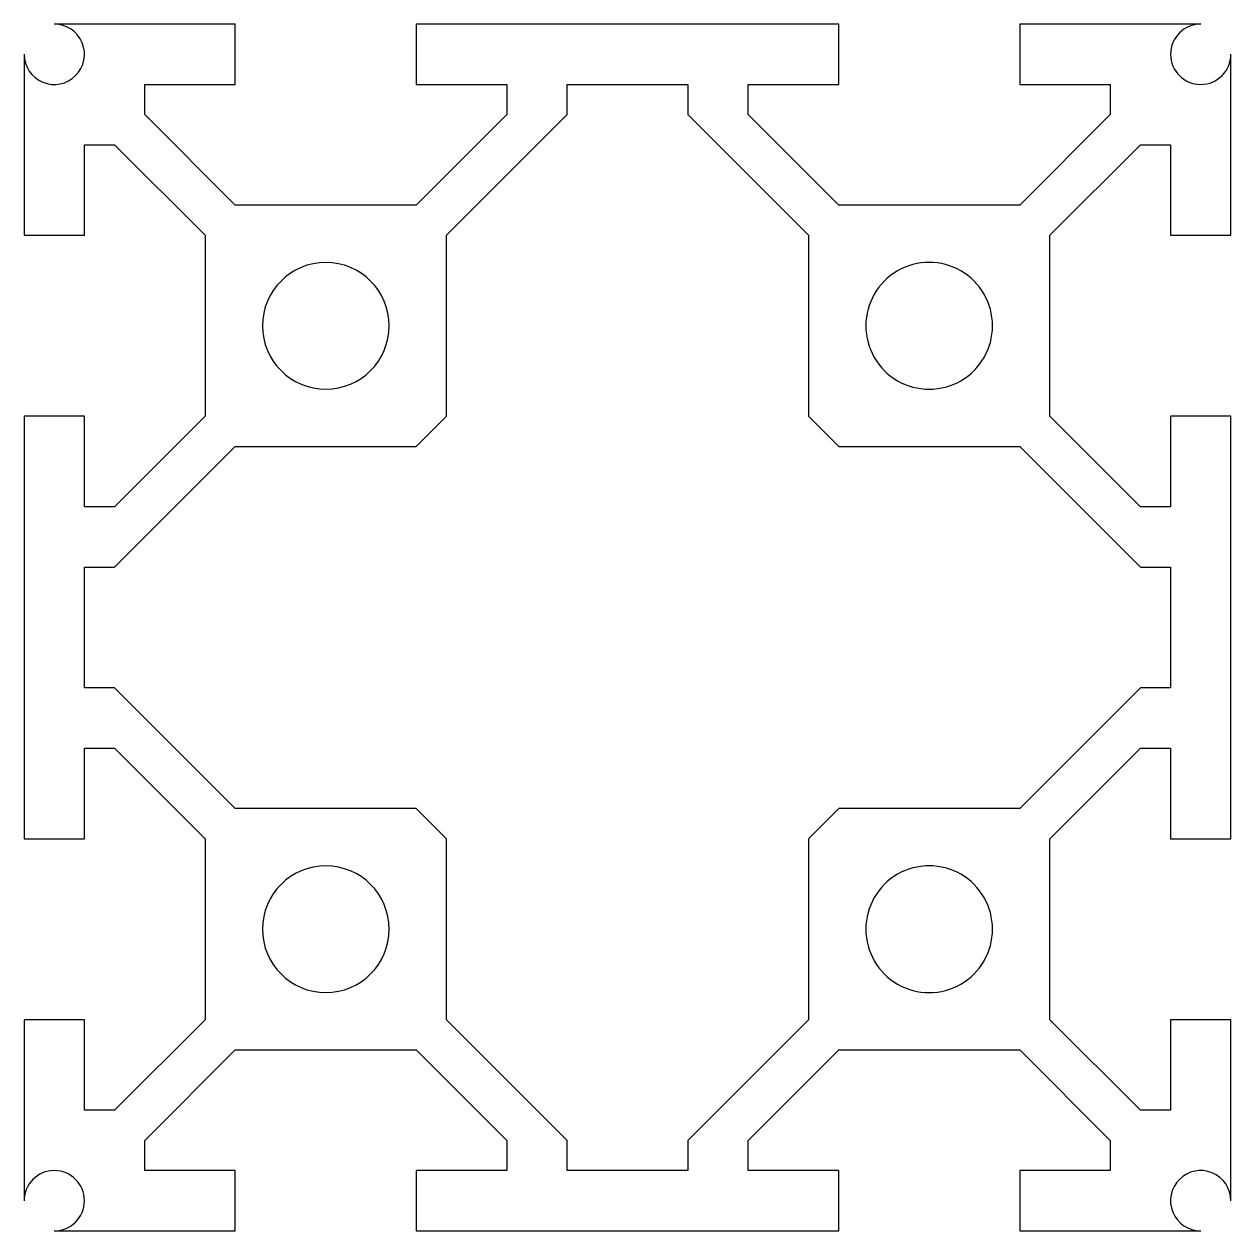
# Model space of a CAD drawing. Header units: millimetres. Extents: x -20 to 20, y -20 to 20.
import ezdxf

# ---------------------------------------------------------------- set-up
doc = ezdxf.new("R2010")
doc.units = ezdxf.units.MM

msp = doc.modelspace()

# ---------------------------------------------------------------- linework, layer by layer
for p, q in [((-12.999975, 19.999994), (-18.999973, 20)), ((-12.999977, 17.999997), (-12.999975, 19.999994)), ((-6.999986, 19.999994), (-6.999986, 17.999997)), ((7.000007, 19.999994), (-6.999986, 19.999994)), ((7.000006, 17.999997), (7.000007, 19.999994)), ((19, 19.999994), (13.000003, 19.999994)), ((13.000003, 19.999994), (13.000003, 17.999997)), ((-19.999973, 19.000004), (-19.999978, 13.000006)), ((19.999999, 13), (20, 18.999993)), ((-15.999976, 16.999995), (-15.999975, 18.000003)), ((-15.999975, 18.000003), (-12.999977, 17.999997)), ((-6.999986, 17.999997), (-3.999987, 17.999997)), ((-3.999987, 17.999997), (-3.999987, 16.999995)), ((-1.999991, 16.99999), (-1.999991, 17.999991)), ((-1.999991, 17.999991), (2.000012, 17.999991)), ((2.000012, 17.999991), (2.000012, 16.999995)), ((4.000008, 16.999995), (4.000008, 17.999997)), ((4.000008, 17.999997), (7.000006, 17.999997)), ((13.000003, 17.999997), (16.000001, 17.999997)), ((16.000001, 17.999997), (16.000001, 16.999995)), ((-12.99998, 14.000002), (-15.999976, 16.999995)), ((-3.999987, 16.999995), (-6.999986, 13.999996)), ((-5.999985, 13), (-1.999991, 16.99999)), ((2.000012, 16.999995), (6.000007, 13)), ((7.000006, 13.999996), (4.000008, 16.999995)), ((16.000001, 16.999995), (13.000003, 13.999996)), ((-17.99998, 13.000006), (-17.999978, 16.000005)), ((-17.999978, 16.000005), (-16.999976, 15.999999)), ((-16.999976, 15.999999), (-13.99998, 13)), ((14.000003, 13), (16.999998, 15.999999)), ((16.999998, 15.999999), (18.000001, 15.999999)), ((18.000001, 15.999999), (18.000001, 13)), ((-6.999986, 13.999996), (-12.99998, 14.000002)), ((13.000003, 13.999996), (7.000006, 13.999996)), ((-19.999978, 13.000006), (-17.99998, 13.000006)), ((-13.99998, 13), (-13.999984, 7.000002)), ((-5.999989, 6.999997), (-5.999985, 13)), ((6.000007, 13), (6.000007, 7.000002)), ((14.000003, 7.000002), (14.000003, 13)), ((18.000001, 13), (19.999999, 13)), ((-19.999981, 7.000008), (-19.999991, -6.999986)), ((-17.999982, 7.000008), (-19.999981, 7.000008)), ((-17.999984, 4.000009), (-17.999982, 7.000008)), ((-13.999984, 7.000002), (-16.999982, 4.000009)), ((-6.999989, 6.000001), (-5.999989, 6.999997)), ((6.000007, 7.000002), (7.000006, 6.000001)), ((17, 4.000003), (14.000003, 7.000002)), ((19.999999, 7.000002), (18.000003, 7.000002)), ((18.000003, 7.000002), (18.000003, 4.000003)), ((19.999999, 1.000004), (19.999999, 7.000002)), ((-16.99998, 2.000011), (-12.999985, 6.000006)), ((-12.999985, 6.000006), (-6.999989, 6.000001)), ((7.000006, 6.000001), (13.000003, 6.000001)), ((13.000003, 6.000001), (16.000001, 3.000002)), ((-16.999982, 4.000009), (-17.999984, 4.000009)), ((18.000003, 4.000003), (17, 4.000003)), ((16.000001, 3.000002), (16.999993, 1.999989)), ((-17.999986, -1.999989), (-17.999983, 2.000011)), ((-17.999983, 2.000011), (-16.99998, 2.000011)), ((16.999993, 1.999989), (17.999996, 1.999989)), ((17.999996, 1.999989), (17.999994, -2.000017)), ((19.999991, -1.00001), (19.999999, 1.000004)), ((19.999989, -7.000008), (19.999991, -1.00001)), ((-16.999986, -1.999989), (-17.999986, -1.999989)), ((-12.999994, -5.99999), (-16.999986, -1.999989)), ((16.999991, -2.000017), (12.999995, -6.000006)), ((17.999994, -2.000017), (16.999991, -2.000017)), ((-17.999992, -6.999986), (-17.99999, -3.999987)), ((-17.99999, -3.999987), (-16.999988, -3.999987)), ((-16.999988, -3.999987), (-13.999994, -6.999986)), ((13.99999, -7.000008), (16.99999, -4.000009)), ((16.99999, -4.000009), (17.999992, -4.000009)), ((17.999992, -4.000009), (17.99999, -7.000008)), ((-6.999997, -5.999995), (-12.999994, -5.99999)), ((-5.999999, -6.999991), (-6.999997, -5.999995)), ((6.999994, -6.000001), (5.999994, -7.000002)), ((12.999995, -6.000006), (6.999994, -6.000001)), ((-19.999991, -6.999986), (-17.999992, -6.999986)), ((-13.999994, -6.999986), (-13.999998, -12.999984)), ((-6.000003, -12.999989), (-5.999999, -6.999991)), ((5.999994, -7.000002), (5.999991, -12.999995)), ((13.999986, -13), (13.99999, -7.000008)), ((17.99999, -7.000008), (19.999989, -7.000008)), ((-19.999997, -12.999978), (-20, -18.999976)), ((-17.999999, -12.999978), (-19.999997, -12.999978)), ((-18, -15.999977), (-17.999999, -12.999978)), ((-13.999998, -12.999984), (-16.999998, -15.999983)), ((-2.00001, -16.99999), (-6.000003, -12.999989)), ((5.999991, -12.999995), (1.999992, -16.999984)), ((16.99998, -16.000005), (13.999986, -13)), ((17.999984, -13.000006), (17.999982, -16.000005)), ((19.999983, -13.000006), (17.999984, -13.000006)), ((19.999979, -19.000004), (19.999983, -13.000006)), ((-16.000001, -16.999979), (-12.999999, -13.999985)), ((-12.999999, -13.999985), (-7.000003, -13.999991)), ((-7.000003, -13.999991), (-4.000006, -16.999984)), ((3.999989, -16.99999), (6.999989, -13.999996)), ((6.999989, -13.999996), (12.999986, -14.000002)), ((12.999986, -14.000002), (15.999982, -17.000001)), ((-16.999998, -15.999983), (-18, -15.999977)), ((17.999982, -16.000005), (16.99998, -16.000005)), ((-16.000001, -17.99998), (-16.000001, -16.999979)), ((-4.000006, -16.999984), (-4.000007, -17.999986)), ((-2.000011, -17.999986), (-2.00001, -16.99999)), ((1.999992, -16.999984), (1.999992, -17.999991)), ((3.999988, -17.999991), (3.999989, -16.99999)), ((15.999982, -17.000001), (15.999982, -18.000003)), ((-13.000002, -17.99998), (-16.000001, -17.99998)), ((-13.000004, -19.999983), (-13.000002, -17.99998)), ((-7.000006, -17.999986), (-7.000007, -19.999983)), ((-4.000007, -17.999986), (-7.000006, -17.999986)), ((1.999992, -17.999991), (-2.000011, -17.999986)), ((6.999987, -17.999997), (3.999988, -17.999991)), ((6.999986, -19.999994), (6.999987, -17.999997)), ((15.999982, -18.000003), (12.999982, -18.000003)), ((12.999982, -18.000003), (12.999982, -20)), ((-19.000001, -19.999978), (-13.000004, -19.999983)), ((-7.000007, -19.999983), (6.999986, -19.999994)), ((12.999982, -20), (18.999979, -20))]:
    msp.add_line(p, q)
for centre, radius, start, end in [((-18.999974, 19.000001), 0.999999, 179.999798, 89.999945), ((19.000001, 18.999995), 0.999999, 90.000022, 359.999881), ((-9.999984, 10.000001), 2.099999, 0, 180), ((10.000005, 10.000687), 2.099999, 359.981286, 180.018714), ((-9.999984, 10.000001), 2.099999, 180, 0), ((10.000005, 9.999315), 2.099999, 179.981286, 0.018714), ((-9.999999, -9.99999), 2.099999, 0, 180), ((9.99999, -9.999315), 2.099999, 359.981286, 180.018714), ((-9.999999, -9.99999), 2.099999, 180, 0), ((9.99999, -10.000687), 2.099999, 179.981286, 0.018714), ((-19.000001, -18.999978), 0.999999, 269.999958, 179.999881), ((18.99998, -19.000001), 0.999999, 359.999798, 269.999945)]:
    msp.add_arc(centre, radius, start, end)

doc.saveas('drawing.dxf')
